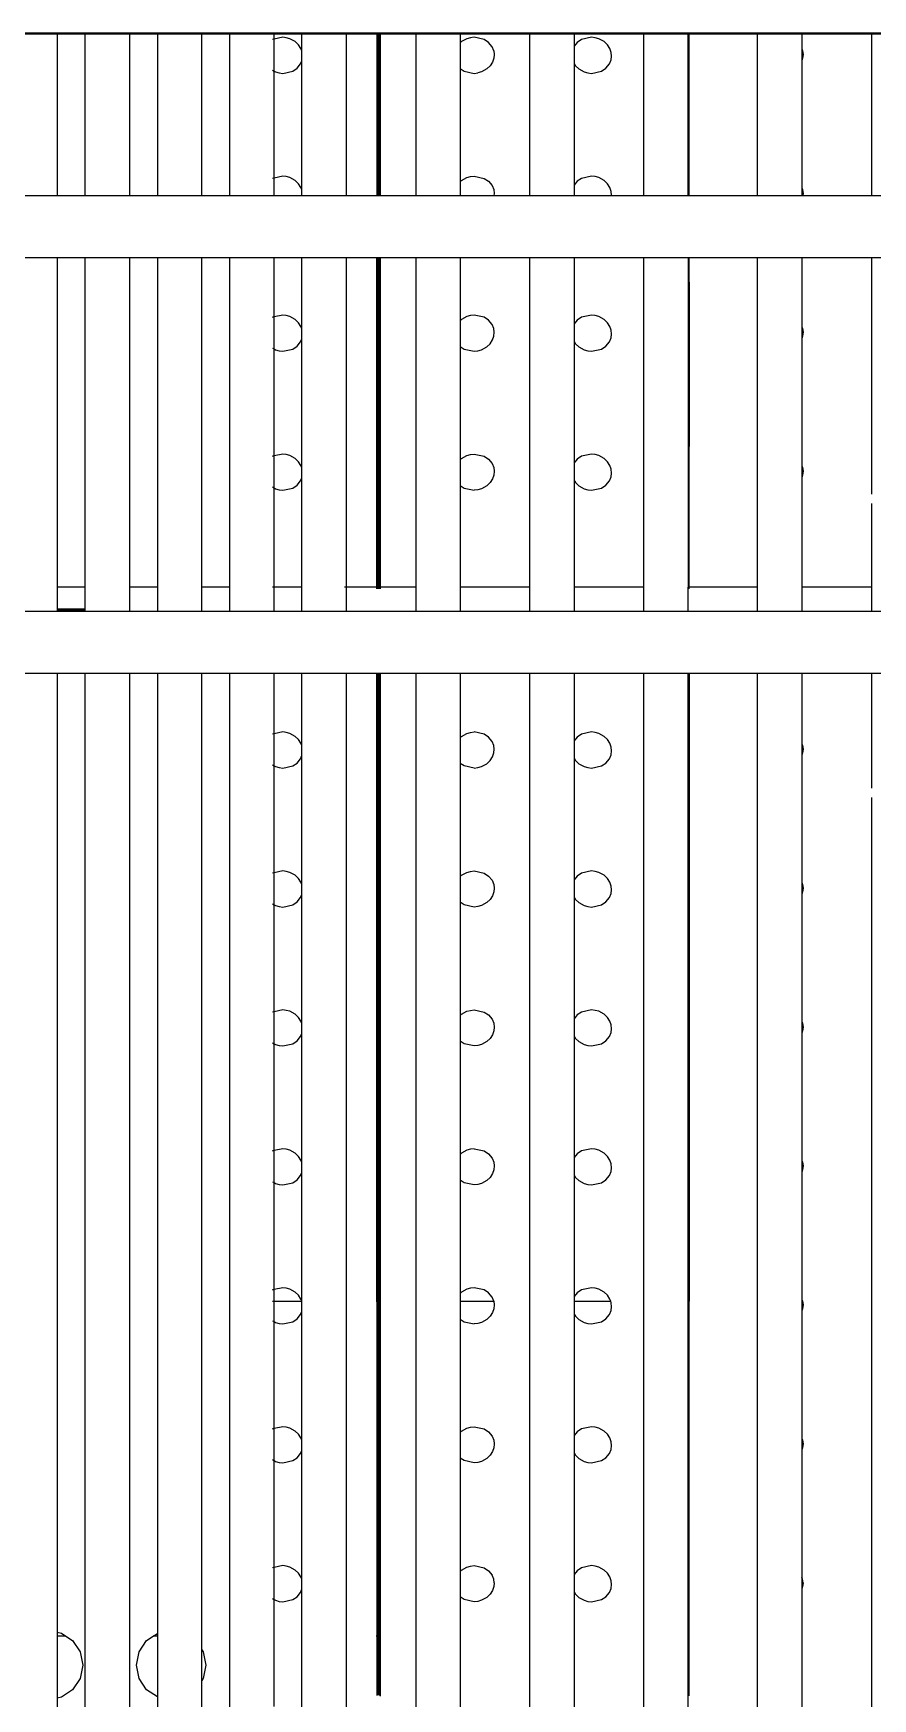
# Model space of a CAD drawing. Header units: millimetres. Extents: x 232 to 1180, y 355 to 899.
# Drawn here: x 814.1 to 923.4, y 478.6 to 695.2 of the extents above; entities that cross this region are included whole.
import ezdxf

# ---------------------------------------------------------------- set-up
doc = ezdxf.new("R2010")
doc.units = ezdxf.units.MM
doc.header["$MEASUREMENT"] = 0
doc.layers.add('Edges', color=7, linetype='Continuous')

# ---------------------------------------------------------------- blocks, each defined once
blk = doc.blocks.new('Ruby Burner grill pl')
at = {"layer": 'Edges'}
for p, q in [((1.305, 4.967), (0.99, 4.967)), ((1.305, 4.962), (0.99, 4.962)), ((1.305, 4.967), (1.305, 4.962)), ((1.502, 4.967), (1.305, 4.967)), ((1.305, 4.962), (1.305, 3.818)), ((1.502, 4.962), (1.305, 4.962)), ((1.502, 4.962), (1.502, 4.967)), ((1.817, 4.967), (1.502, 4.967)), ((1.502, 3.818), (1.502, 4.962)), ((1.817, 4.962), (1.502, 4.962)), ((1.817, 4.967), (1.817, 4.962)), ((2.014, 4.967), (1.817, 4.967)), ((1.817, 4.962), (1.817, 3.818)), ((2.014, 4.962), (1.817, 4.962)), ((2.014, 4.967), (2.014, 4.962)), ((2.329, 4.967), (2.014, 4.967)), ((2.014, 4.962), (2.014, 3.818)), ((2.329, 4.962), (2.014, 4.962)), ((2.329, 4.962), (2.329, 4.967)), ((2.526, 4.967), (2.329, 4.967)), ((2.329, 3.818), (2.329, 4.962)), ((2.526, 4.962), (2.329, 4.962)), ((2.526, 4.967), (2.526, 4.962)), ((2.841, 4.967), (2.526, 4.967)), ((2.526, 4.962), (2.526, 3.818)), ((2.841, 4.962), (2.526, 4.962)), ((2.841, 4.962), (2.841, 4.967)), ((3.038, 4.967), (2.841, 4.967)), ((2.841, 4.926), (2.841, 4.962)), ((3.038, 4.962), (2.841, 4.962)), ((3.038, 4.962), (3.038, 4.967)), ((3.353, 4.967), (3.038, 4.967)), ((3.038, 4.842), (3.038, 4.962)), ((3.353, 4.962), (3.038, 4.962)), ((3.353, 4.967), (3.353, 4.962)), ((3.568, 4.967), (3.353, 4.967)), ((3.353, 4.962), (3.353, 3.818)), ((3.568, 4.962), (3.353, 4.962)), ((3.568, 4.967), (3.568, 4.962)), ((3.571, 4.967), (3.568, 4.967)), ((3.568, 4.962), (3.568, 3.818)), ((3.571, 4.962), (3.568, 4.962)), ((3.572, 4.967), (3.571, 4.962)), ((3.571, 4.962), (3.571, 4.967)), ((3.572, 4.967), (3.571, 4.967)), ((3.571, 4.962), (3.572, 3.818)), ((3.571, 3.818), (3.571, 4.962)), ((3.577, 4.962), (3.571, 4.962)), ((3.577, 4.967), (3.572, 4.967)), ((3.577, 4.962), (3.577, 4.967)), ((3.581, 4.967), (3.577, 4.967)), ((3.577, 3.818), (3.577, 4.962)), ((3.582, 4.962), (3.577, 4.962)), ((3.582, 4.962), (3.581, 4.967)), ((3.582, 4.967), (3.581, 4.967)), ((3.581, 3.818), (3.582, 4.962)), ((3.582, 4.967), (3.582, 4.962)), ((3.586, 4.967), (3.582, 4.967)), ((3.582, 4.962), (3.583, 3.818)), ((3.587, 4.962), (3.582, 4.962)), ((3.587, 4.962), (3.586, 4.967)), ((3.587, 4.967), (3.586, 4.967)), ((3.586, 3.818), (3.587, 4.962)), ((3.587, 4.967), (3.587, 4.962)), ((3.592, 4.967), (3.587, 4.967)), ((3.587, 4.962), (3.587, 3.818)), ((3.592, 4.962), (3.587, 4.962)), ((3.592, 4.967), (3.592, 4.962)), ((3.596, 4.967), (3.592, 4.967)), ((3.592, 4.962), (3.592, 3.818)), ((3.596, 4.962), (3.592, 4.962)), ((3.595, 3.818), (3.596, 4.962)), ((3.596, 4.962), (3.596, 4.967)), ((3.845, 4.967), (3.596, 4.967)), ((3.596, 3.818), (3.596, 4.962)), ((3.845, 4.962), (3.596, 4.962)), ((3.845, 4.967), (3.845, 4.962)), ((4.16, 4.967), (3.845, 4.967)), ((3.845, 4.962), (3.845, 3.818)), ((4.16, 4.962), (3.845, 4.962)), ((4.16, 4.967), (4.16, 4.962)), ((4.652, 4.967), (4.16, 4.967)), ((4.16, 4.962), (4.16, 4.899)), ((4.652, 4.962), (4.16, 4.962)), ((4.652, 4.962), (4.652, 4.967)), ((4.967, 4.967), (4.652, 4.967)), ((4.652, 3.818), (4.652, 4.962)), ((4.967, 4.962), (4.652, 4.962)), ((4.967, 4.967), (4.967, 4.962)), ((5.459, 4.967), (4.967, 4.967)), ((4.967, 4.962), (4.967, 4.877)), ((5.459, 4.962), (4.967, 4.962)), ((5.459, 4.967), (5.459, 4.962)), ((5.774, 4.967), (5.459, 4.967)), ((5.459, 4.962), (5.459, 3.818)), ((5.774, 4.962), (5.459, 4.962)), ((5.774, 4.962), (5.774, 4.967)), ((5.779, 4.967), (5.774, 4.967)), ((5.774, 3.818), (5.774, 4.962)), ((5.779, 4.962), (5.774, 4.962)), ((5.779, 4.962), (5.779, 4.967)), ((5.783, 4.967), (5.779, 4.967)), ((5.779, 3.818), (5.779, 4.962)), ((5.779, 4.962), (5.78, 3.818)), ((5.783, 4.962), (5.779, 4.962)), ((5.783, 4.962), (5.783, 4.967)), ((6.266, 4.967), (5.783, 4.967)), ((5.783, 3.818), (5.783, 4.962)), ((6.266, 4.962), (5.783, 4.962)), ((6.266, 4.962), (6.266, 4.967)), ((6.581, 4.967), (6.266, 4.967)), ((6.266, 3.818), (6.266, 4.962)), ((6.581, 4.962), (6.266, 4.962)), ((6.581, 4.967), (6.581, 4.962)), ((7.073, 4.967), (6.581, 4.967)), ((6.581, 4.962), (6.581, 4.856)), ((7.073, 4.962), (6.581, 4.962)), ((7.073, 4.967), (7.073, 4.962)), ((7.388, 4.967), (7.073, 4.967)), ((7.073, 4.962), (7.073, 3.818)), ((7.388, 4.962), (7.073, 4.962)), ((2.831, 4.924), (2.829, 4.922)), ((2.841, 4.926), (2.831, 4.924)), ((2.902, 4.939), (2.841, 4.926)), ((2.841, 4.699), (2.841, 4.926)), ((2.927, 4.936), (2.902, 4.939)), ((2.953, 4.928), (2.927, 4.936)), ((2.991, 4.908), (2.953, 4.928)), ((3.014, 4.885), (2.991, 4.908)), ((3.031, 4.859), (3.014, 4.885)), ((3.038, 4.842), (3.031, 4.859)), ((3.038, 4.771), (3.038, 4.842)), ((4.169, 4.908), (4.16, 4.899)), ((4.16, 4.899), (4.16, 4.717)), ((4.207, 4.928), (4.169, 4.908)), ((4.233, 4.936), (4.207, 4.928)), ((4.259, 4.939), (4.233, 4.936)), ((4.329, 4.924), (4.259, 4.939)), ((4.361, 4.903), (4.329, 4.924)), ((4.386, 4.872), (4.361, 4.903)), ((4.397, 4.844), (4.386, 4.872)), ((4.397, 4.844), (4.401, 4.817)), ((4.988, 4.903), (4.967, 4.877)), ((4.967, 4.877), (4.967, 4.753)), ((5.019, 4.924), (4.988, 4.903)), ((5.09, 4.939), (5.019, 4.924)), ((5.116, 4.936), (5.09, 4.939)), ((5.142, 4.928), (5.116, 4.936)), ((5.18, 4.908), (5.142, 4.928)), ((5.203, 4.885), (5.18, 4.908)), ((5.22, 4.859), (5.203, 4.885)), ((5.23, 4.832), (5.22, 4.859)), ((6.581, 4.856), (6.586, 4.844)), ((6.581, 4.856), (6.581, 4.774)), ((6.586, 4.844), (6.589, 4.817)), ((2.973, 4.698), (3.004, 4.719)), ((3.004, 4.719), (3.029, 4.75)), ((3.029, 4.75), (3.038, 4.771)), ((3.038, 3.859), (3.038, 4.771)), ((4.16, 4.717), (4.188, 4.698)), ((4.16, 4.717), (4.16, 3.915)), ((4.371, 4.737), (4.348, 4.715)), ((4.388, 4.763), (4.371, 4.737)), ((4.398, 4.79), (4.388, 4.763)), ((4.401, 4.817), (4.398, 4.79)), ((4.967, 4.753), (4.977, 4.737)), ((4.967, 4.753), (4.967, 3.893)), ((4.977, 4.737), (5.001, 4.715)), ((5.161, 4.698), (5.192, 4.719)), ((5.192, 4.719), (5.217, 4.75)), ((5.217, 4.75), (5.229, 4.778)), ((5.229, 4.778), (5.232, 4.805)), ((5.232, 4.805), (5.23, 4.832)), ((6.586, 4.79), (6.581, 4.774)), ((6.581, 4.774), (6.581, 3.872)), ((6.589, 4.817), (6.586, 4.79)), ((2.829, 4.706), (2.841, 4.699)), ((2.841, 4.699), (2.85, 4.694)), ((2.841, 3.942), (2.841, 4.699)), ((2.85, 4.694), (2.876, 4.686)), ((2.876, 4.686), (2.902, 4.683)), ((2.902, 4.683), (2.973, 4.698)), ((4.188, 4.698), (4.259, 4.683)), ((4.259, 4.683), (4.284, 4.686)), ((4.31, 4.694), (4.284, 4.686)), ((4.348, 4.715), (4.31, 4.694)), ((5.001, 4.715), (5.039, 4.694)), ((5.039, 4.694), (5.065, 4.686)), ((5.065, 4.686), (5.09, 4.683)), ((5.09, 4.683), (5.161, 4.698)), ((2.831, 3.94), (2.829, 3.939)), ((2.841, 3.942), (2.831, 3.94)), ((2.902, 3.955), (2.841, 3.942)), ((2.841, 3.818), (2.841, 3.942)), ((2.927, 3.952), (2.902, 3.955)), ((2.953, 3.945), (2.927, 3.952)), ((2.991, 3.924), (2.953, 3.945)), ((3.014, 3.902), (2.991, 3.924)), ((3.031, 3.876), (3.014, 3.902)), ((4.16, 3.915), (4.169, 3.924)), ((4.16, 3.915), (4.16, 3.818)), ((4.169, 3.924), (4.207, 3.945)), ((4.207, 3.945), (4.233, 3.952)), ((4.233, 3.952), (4.259, 3.955)), ((4.259, 3.955), (4.329, 3.94)), ((4.329, 3.94), (4.361, 3.92)), ((4.361, 3.92), (4.386, 3.889)), ((4.988, 3.92), (4.967, 3.893)), ((4.967, 3.893), (4.967, 3.818)), ((5.019, 3.94), (4.988, 3.92)), ((5.09, 3.955), (5.019, 3.94)), ((5.116, 3.952), (5.09, 3.955)), ((5.142, 3.945), (5.116, 3.952)), ((5.18, 3.924), (5.142, 3.945)), ((5.203, 3.902), (5.18, 3.924)), ((5.22, 3.876), (5.203, 3.902)), ((-24.577, 3.818), (15.078, 3.818)), ((3.038, 3.859), (3.031, 3.876)), ((3.038, 3.818), (3.038, 3.859)), ((4.386, 3.889), (4.397, 3.86)), ((4.397, 3.86), (4.401, 3.833)), ((4.401, 3.833), (4.399, 3.818)), ((5.23, 3.848), (5.22, 3.876)), ((5.232, 3.821), (5.23, 3.848)), ((5.232, 3.818), (5.232, 3.821)), ((6.581, 3.872), (6.586, 3.86)), ((6.581, 3.872), (6.581, 3.818)), ((6.586, 3.86), (6.589, 3.833)), ((6.589, 3.833), (6.588, 3.818)), ((-24.577, 3.38), (15.078, 3.38)), ((1.305, 3.38), (1.305, 1.046)), ((1.502, 1.046), (1.502, 3.38)), ((1.817, 3.38), (1.817, 1.046)), ((2.014, 3.38), (2.014, 1.046)), ((2.329, 1.046), (2.329, 3.38)), ((2.526, 3.38), (2.526, 1.046)), ((2.841, 2.959), (2.841, 3.38)), ((3.038, 2.875), (3.038, 3.38)), ((3.353, 3.38), (3.353, 1.046)), ((3.568, 3.38), (3.568, 3.033)), ((3.57, 3.033), (3.57, 3.38)), ((3.572, 3.38), (3.572, 3.033)), ((3.577, 3.033), (3.577, 3.38)), ((3.581, 3.033), (3.581, 3.38)), ((3.583, 3.38), (3.583, 3.033)), ((3.587, 3.033), (3.586, 3.38)), ((3.587, 3.38), (3.587, 3.033)), ((3.592, 3.38), (3.592, 3.033)), ((3.596, 3.033), (3.595, 3.38)), ((3.596, 3.033), (3.596, 3.38)), ((3.845, 3.38), (3.845, 1.046)), ((4.16, 3.38), (4.16, 2.931)), ((4.652, 1.046), (4.652, 3.38)), ((4.967, 3.38), (4.967, 2.91)), ((5.459, 3.38), (5.459, 1.046)), ((5.774, 3.38), (5.774, 1.046)), ((5.779, 1.046), (5.779, 3.38)), ((5.78, 3.38), (5.78, 1.046)), ((5.784, 3.033), (5.783, 3.38)), ((6.266, 1.046), (6.266, 3.38)), ((6.581, 3.38), (6.581, 2.888)), ((7.073, 3.38), (7.073, 1.704)), ((2.831, 2.957), (2.829, 2.955)), ((2.841, 2.959), (2.831, 2.957)), ((2.902, 2.972), (2.841, 2.959)), ((2.841, 2.732), (2.841, 2.959)), ((2.927, 2.969), (2.902, 2.972)), ((2.953, 2.961), (2.927, 2.969)), ((2.991, 2.94), (2.953, 2.961)), ((3.568, 3.033), (3.564, 3.033)), ((3.57, 3.033), (3.568, 3.033)), ((3.568, 3.033), (3.568, 1.046)), ((3.57, 1.046), (3.57, 3.033)), ((3.577, 3.033), (3.572, 3.033)), ((3.572, 3.033), (3.573, 1.046)), ((3.576, 1.046), (3.577, 3.033)), ((3.581, 3.033), (3.577, 3.033)), ((3.583, 3.033), (3.581, 3.033)), ((3.581, 1.046), (3.581, 3.033)), ((3.583, 3.033), (3.583, 1.046)), ((3.585, 1.046), (3.587, 3.033)), ((3.592, 3.033), (3.587, 3.033)), ((3.587, 3.033), (3.587, 1.046)), ((3.592, 3.033), (3.592, 1.046)), ((3.596, 3.033), (3.592, 3.033)), ((3.596, 1.046), (3.596, 3.033)), ((4.207, 2.961), (4.169, 2.94)), ((4.233, 2.969), (4.207, 2.961)), ((4.259, 2.972), (4.233, 2.969)), ((4.329, 2.957), (4.259, 2.972)), ((4.361, 2.936), (4.329, 2.957)), ((5.019, 2.957), (4.988, 2.936)), ((5.09, 2.972), (5.019, 2.957)), ((5.116, 2.969), (5.09, 2.972)), ((5.142, 2.961), (5.116, 2.969)), ((5.18, 2.94), (5.142, 2.961)), ((5.784, 3.033), (5.783, 3.033)), ((5.783, 1.046), (5.784, 3.033)), ((3.014, 2.918), (2.991, 2.94)), ((3.031, 2.892), (3.014, 2.918)), ((3.038, 2.875), (3.031, 2.892)), ((3.038, 2.804), (3.038, 2.875)), ((4.169, 2.94), (4.16, 2.931)), ((4.16, 2.931), (4.16, 2.749)), ((4.386, 2.905), (4.361, 2.936)), ((4.397, 2.877), (4.386, 2.905)), ((4.401, 2.85), (4.397, 2.877)), ((4.398, 2.823), (4.401, 2.85)), ((4.988, 2.936), (4.967, 2.91)), ((4.967, 2.91), (4.967, 2.786)), ((5.203, 2.918), (5.18, 2.94)), ((5.22, 2.892), (5.203, 2.918)), ((5.23, 2.865), (5.22, 2.892)), ((5.229, 2.811), (5.232, 2.838)), ((5.232, 2.838), (5.23, 2.865)), ((6.581, 2.888), (6.586, 2.877)), ((6.581, 2.888), (6.581, 2.807)), ((6.586, 2.877), (6.589, 2.85)), ((6.589, 2.85), (6.586, 2.823)), ((2.829, 2.738), (2.841, 2.732)), ((2.841, 2.732), (2.85, 2.727)), ((2.841, 1.975), (2.841, 2.732)), ((2.85, 2.727), (2.876, 2.719)), ((2.876, 2.719), (2.902, 2.716)), ((2.902, 2.716), (2.973, 2.731)), ((2.973, 2.731), (3.004, 2.751)), ((3.004, 2.751), (3.029, 2.782)), ((3.029, 2.782), (3.038, 2.804)), ((3.038, 1.891), (3.038, 2.804)), ((4.16, 2.749), (4.188, 2.731)), ((4.16, 2.749), (4.16, 1.948)), ((4.188, 2.731), (4.259, 2.716)), ((4.259, 2.716), (4.284, 2.719)), ((4.284, 2.719), (4.31, 2.727)), ((4.31, 2.727), (4.348, 2.747)), ((4.348, 2.747), (4.371, 2.769)), ((4.371, 2.769), (4.388, 2.796)), ((4.388, 2.796), (4.398, 2.823)), ((4.967, 2.786), (4.977, 2.769)), ((4.967, 2.786), (4.967, 1.926)), ((4.977, 2.769), (5.001, 2.747)), ((5.001, 2.747), (5.039, 2.727)), ((5.039, 2.727), (5.065, 2.719)), ((5.065, 2.719), (5.09, 2.716)), ((5.09, 2.716), (5.161, 2.731)), ((5.161, 2.731), (5.192, 2.751)), ((5.192, 2.751), (5.217, 2.782)), ((5.217, 2.782), (5.229, 2.811)), ((6.586, 2.823), (6.581, 2.807)), ((6.581, 2.807), (6.581, 1.905)), ((2.831, 1.973), (2.829, 1.971)), ((2.841, 1.975), (2.831, 1.973)), ((2.902, 1.988), (2.841, 1.975)), ((2.841, 1.748), (2.841, 1.975)), ((2.927, 1.985), (2.902, 1.988)), ((2.953, 1.977), (2.927, 1.985)), ((2.991, 1.957), (2.953, 1.977)), ((3.014, 1.934), (2.991, 1.957)), ((3.031, 1.908), (3.014, 1.934)), ((3.038, 1.891), (3.031, 1.908)), ((3.038, 1.82), (3.038, 1.891)), ((4.16, 1.948), (4.169, 1.957)), ((4.16, 1.948), (4.16, 1.766)), ((4.169, 1.957), (4.207, 1.977)), ((4.207, 1.977), (4.233, 1.985)), ((4.233, 1.985), (4.259, 1.988)), ((4.259, 1.988), (4.329, 1.973)), ((4.329, 1.973), (4.361, 1.952)), ((4.361, 1.952), (4.386, 1.922)), ((4.386, 1.922), (4.397, 1.893)), ((4.397, 1.893), (4.401, 1.866)), ((4.988, 1.952), (4.967, 1.926)), ((4.967, 1.926), (4.967, 1.802)), ((5.019, 1.973), (4.988, 1.952)), ((5.09, 1.988), (5.019, 1.973)), ((5.116, 1.985), (5.09, 1.988)), ((5.142, 1.977), (5.116, 1.985)), ((5.18, 1.957), (5.142, 1.977)), ((5.203, 1.934), (5.18, 1.957)), ((5.22, 1.908), (5.203, 1.934)), ((5.23, 1.881), (5.22, 1.908)), ((6.581, 1.905), (6.586, 1.893)), ((6.581, 1.905), (6.581, 1.823)), ((6.586, 1.893), (6.589, 1.866)), ((3.004, 1.768), (3.029, 1.799)), ((3.029, 1.799), (3.038, 1.82)), ((3.038, 1.046), (3.038, 1.82)), ((4.371, 1.786), (4.348, 1.764)), ((4.388, 1.812), (4.371, 1.786)), ((4.398, 1.839), (4.388, 1.812)), ((4.401, 1.866), (4.398, 1.839)), ((4.967, 1.802), (4.977, 1.786)), ((4.967, 1.802), (4.967, 1.046)), ((4.977, 1.786), (5.001, 1.764)), ((5.192, 1.768), (5.217, 1.799)), ((5.217, 1.799), (5.229, 1.827)), ((5.229, 1.827), (5.232, 1.854)), ((5.232, 1.854), (5.23, 1.881)), ((6.586, 1.839), (6.581, 1.823)), ((6.581, 1.823), (6.581, 1.046)), ((6.589, 1.866), (6.586, 1.839)), ((2.829, 1.755), (2.841, 1.748)), ((2.841, 1.748), (2.85, 1.743)), ((2.841, 1.046), (2.841, 1.748)), ((2.85, 1.743), (2.876, 1.735)), ((2.876, 1.735), (2.902, 1.732)), ((2.902, 1.732), (2.973, 1.747)), ((2.973, 1.747), (3.004, 1.768)), ((4.16, 1.766), (4.188, 1.747)), ((4.16, 1.766), (4.16, 1.046)), ((4.188, 1.747), (4.259, 1.732)), ((4.284, 1.735), (4.259, 1.732)), ((4.31, 1.743), (4.284, 1.735)), ((4.348, 1.764), (4.31, 1.743)), ((5.001, 1.764), (5.039, 1.743)), ((5.039, 1.743), (5.065, 1.735)), ((5.065, 1.735), (5.09, 1.732)), ((5.09, 1.732), (5.161, 1.747)), ((5.161, 1.747), (5.192, 1.768)), ((7.073, 1.637), (7.073, 1.046)), ((1.502, 1.046), (1.305, 1.046)), ((1.305, 1.046), (1.305, 0.893)), ((1.502, 0.893), (1.502, 1.046)), ((2.014, 1.046), (1.817, 1.046)), ((1.817, 1.046), (1.817, 0.875)), ((2.014, 1.046), (2.014, 0.875)), ((2.526, 1.046), (2.329, 1.046)), ((2.329, 0.875), (2.329, 1.046)), ((2.526, 1.046), (2.526, 0.875)), ((2.841, 1.046), (2.829, 1.046)), ((2.841, 0.875), (2.841, 1.046)), ((3.038, 1.046), (2.841, 1.046)), ((3.038, 0.875), (3.038, 1.046)), ((3.353, 1.046), (3.341, 1.046)), ((3.353, 1.046), (3.353, 0.875)), ((3.568, 1.046), (3.353, 1.046)), ((3.568, 1.046), (3.568, 1.034)), ((3.57, 1.046), (3.568, 1.046)), ((3.57, 1.034), (3.57, 1.046)), ((3.573, 1.046), (3.57, 1.046)), ((3.573, 1.046), (3.573, 1.034)), ((3.576, 1.046), (3.573, 1.046)), ((3.576, 1.034), (3.576, 1.046)), ((3.581, 1.046), (3.576, 1.046)), ((3.581, 1.034), (3.581, 1.046)), ((3.583, 1.046), (3.581, 1.046)), ((3.583, 1.046), (3.583, 1.034)), ((3.585, 1.046), (3.583, 1.046)), ((3.585, 1.034), (3.585, 1.046)), ((3.587, 1.046), (3.585, 1.046)), ((3.587, 1.046), (3.587, 1.034)), ((3.592, 1.046), (3.587, 1.046)), ((3.592, 1.046), (3.592, 1.034)), ((3.596, 1.046), (3.592, 1.046)), ((3.594, 1.034), (3.596, 1.046)), ((3.596, 1.034), (3.596, 1.046)), ((3.845, 1.046), (3.596, 1.046)), ((3.845, 1.046), (3.845, 0.875)), ((4.652, 1.046), (4.16, 1.046)), ((4.16, 1.046), (4.16, 0.875)), ((4.652, 0.875), (4.652, 1.046)), ((5.459, 1.046), (4.967, 1.046)), ((4.967, 1.046), (4.967, 0.875)), ((5.459, 1.046), (5.459, 0.875)), ((5.774, 0.875), (5.774, 1.046)), ((5.779, 1.046), (5.774, 1.046)), ((5.779, 1.034), (5.779, 1.046)), ((5.78, 1.046), (5.779, 1.046)), ((5.78, 1.046), (5.78, 1.034)), ((5.783, 1.046), (5.78, 1.046)), ((5.783, 1.034), (5.783, 1.046)), ((6.266, 1.046), (5.783, 1.046)), ((6.266, 0.875), (6.266, 1.046)), ((7.073, 1.046), (6.581, 1.046)), ((6.581, 1.046), (6.581, 0.875)), ((7.073, 1.046), (7.073, 0.875)), ((-24.577, 0.875), (15.078, 0.875)), ((1.305, 0.893), (1.502, 0.893)), ((1.305, 0.893), (1.305, 0.885)), ((1.305, 0.885), (1.502, 0.884)), ((1.305, 0.885), (1.305, 0.875)), ((1.502, 0.884), (1.502, 0.893)), ((1.502, 0.875), (1.502, 0.884)), ((-24.577, 0.437), (15.078, 0.437)), ((1.305, 0.437), (1.305, -6.353)), ((1.502, -8.138), (1.502, 0.437)), ((1.817, 0.437), (1.817, -8.138)), ((2.014, 0.437), (2.014, -6.362)), ((2.329, -6.477), (2.329, 0.437)), ((2.526, 0.437), (2.526, -7.814)), ((2.841, 0.008), (2.841, 0.437)), ((3.038, -0.076), (3.038, 0.437)), ((3.353, 0.437), (3.352, -7.011)), ((3.568, 0.437), (3.569, -4.01)), ((3.569, -4.01), (3.57, 0.437)), ((3.573, 0.437), (3.574, -4.01)), ((3.574, -4.01), (3.576, 0.437)), ((3.58, -4.01), (3.581, 0.437)), ((3.583, 0.437), (3.584, -4.01)), ((3.584, -4.01), (3.585, 0.437)), ((3.588, 0.437), (3.588, -4.01)), ((3.592, 0.437), (3.592, -4.01)), ((3.592, -4.01), (3.594, 0.437)), ((3.596, -4.01), (3.596, 0.437)), ((3.845, 0.437), (3.845, -7.046)), ((4.16, 0.437), (4.16, -0.02)), ((4.652, -7.824), (4.652, 0.437)), ((4.967, 0.437), (4.967, -0.041)), ((5.459, 0.437), (5.459, -7.09)), ((5.774, -6.799), (5.774, 0.437)), ((5.777, -6.8), (5.778, 0.437)), ((5.781, 0.437), (5.782, -4.01)), ((5.782, -4.01), (5.783, 0.437)), ((6.266, -7.272), (6.266, 0.437)), ((6.581, 0.437), (6.581, -0.063)), ((7.073, 0.437), (7.073, -0.376)), ((2.831, 0.006), (2.829, 0.004)), ((2.841, 0.008), (2.831, 0.006)), ((2.902, 0.021), (2.841, 0.008)), ((2.841, -0.219), (2.841, 0.008)), ((2.927, 0.018), (2.902, 0.021)), ((2.953, 0.01), (2.927, 0.018)), ((2.991, -0.011), (2.953, 0.01)), ((4.169, -0.011), (4.207, 0.01)), ((4.207, 0.01), (4.233, 0.018)), ((4.233, 0.018), (4.259, 0.021)), ((4.329, 0.006), (4.259, 0.021)), ((4.361, -0.015), (4.329, 0.006)), ((5.019, 0.006), (4.988, -0.015)), ((5.09, 0.021), (5.019, 0.006)), ((5.116, 0.018), (5.09, 0.021)), ((5.142, 0.01), (5.116, 0.018)), ((5.18, -0.011), (5.142, 0.01)), ((3.014, -0.033), (2.991, -0.011)), ((3.031, -0.059), (3.014, -0.033)), ((3.038, -0.076), (3.031, -0.059)), ((3.038, -0.147), (3.038, -0.076)), ((4.16, -0.02), (4.169, -0.011)), ((4.16, -0.02), (4.16, -0.202)), ((4.386, -0.046), (4.361, -0.015)), ((4.397, -0.074), (4.386, -0.046)), ((4.401, -0.101), (4.397, -0.074)), ((4.398, -0.128), (4.401, -0.101)), ((4.988, -0.015), (4.967, -0.041)), ((4.967, -0.041), (4.967, -0.165)), ((5.203, -0.033), (5.18, -0.011)), ((5.22, -0.059), (5.203, -0.033)), ((5.23, -0.086), (5.22, -0.059)), ((5.229, -0.14), (5.232, -0.113)), ((5.232, -0.113), (5.23, -0.086)), ((6.581, -0.063), (6.586, -0.074)), ((6.581, -0.063), (6.581, -0.144)), ((6.586, -0.074), (6.589, -0.101)), ((6.589, -0.101), (6.586, -0.128)), ((2.829, -0.213), (2.841, -0.219)), ((2.841, -0.219), (2.85, -0.224)), ((2.841, -0.976), (2.841, -0.219)), ((2.85, -0.224), (2.876, -0.232)), ((2.876, -0.232), (2.902, -0.235)), ((2.902, -0.235), (2.973, -0.22)), ((2.973, -0.22), (3.004, -0.2)), ((3.004, -0.2), (3.029, -0.169)), ((3.029, -0.169), (3.038, -0.147)), ((3.038, -1.06), (3.038, -0.147)), ((4.188, -0.22), (4.16, -0.202)), ((4.16, -0.202), (4.16, -1.003)), ((4.259, -0.235), (4.188, -0.22)), ((4.259, -0.235), (4.284, -0.232)), ((4.284, -0.232), (4.31, -0.224)), ((4.31, -0.224), (4.348, -0.204)), ((4.348, -0.204), (4.371, -0.182)), ((4.371, -0.182), (4.388, -0.155)), ((4.388, -0.155), (4.398, -0.128)), ((4.967, -0.165), (4.977, -0.182)), ((4.967, -0.165), (4.967, -1.025)), ((4.977, -0.182), (5.001, -0.204)), ((5.001, -0.204), (5.039, -0.224)), ((5.039, -0.224), (5.065, -0.232)), ((5.065, -0.232), (5.09, -0.235)), ((5.09, -0.235), (5.161, -0.22)), ((5.161, -0.22), (5.192, -0.2)), ((5.192, -0.2), (5.217, -0.169)), ((5.217, -0.169), (5.229, -0.14)), ((6.586, -0.128), (6.581, -0.144)), ((6.581, -0.144), (6.581, -1.046)), ((7.073, -0.443), (7.073, -7.648)), ((2.831, -0.978), (2.829, -0.979)), ((2.841, -0.976), (2.831, -0.978)), ((2.902, -0.963), (2.841, -0.976)), ((2.841, -1.203), (2.841, -0.976)), ((2.927, -0.966), (2.902, -0.963)), ((2.953, -0.974), (2.927, -0.966)), ((2.991, -0.994), (2.953, -0.974)), ((3.014, -1.017), (2.991, -0.994)), ((3.031, -1.043), (3.014, -1.017)), ((3.038, -1.06), (3.031, -1.043)), ((3.038, -1.131), (3.038, -1.06)), ((4.16, -1.003), (4.169, -0.994)), ((4.16, -1.003), (4.16, -1.185)), ((4.169, -0.994), (4.207, -0.974)), ((4.207, -0.974), (4.233, -0.966)), ((4.233, -0.966), (4.259, -0.963)), ((4.259, -0.963), (4.329, -0.978)), ((4.329, -0.978), (4.361, -0.999)), ((4.361, -0.999), (4.386, -1.029)), ((4.386, -1.029), (4.397, -1.058)), ((4.397, -1.058), (4.401, -1.085)), ((4.988, -0.999), (4.967, -1.025)), ((4.967, -1.025), (4.967, -1.149)), ((5.019, -0.978), (4.988, -0.999)), ((5.09, -0.963), (5.019, -0.978)), ((5.116, -0.966), (5.09, -0.963)), ((5.142, -0.974), (5.116, -0.966)), ((5.18, -0.994), (5.142, -0.974)), ((5.203, -1.017), (5.18, -0.994)), ((5.22, -1.043), (5.203, -1.017)), ((5.23, -1.07), (5.22, -1.043)), ((6.581, -1.046), (6.586, -1.058)), ((6.581, -1.046), (6.581, -1.127)), ((6.586, -1.058), (6.589, -1.085)), ((3.004, -1.183), (3.029, -1.152)), ((3.029, -1.152), (3.038, -1.131)), ((3.038, -2.043), (3.038, -1.131)), ((4.371, -1.165), (4.348, -1.187)), ((4.388, -1.139), (4.371, -1.165)), ((4.398, -1.112), (4.388, -1.139)), ((4.401, -1.085), (4.398, -1.112)), ((4.967, -1.149), (4.977, -1.165)), ((4.967, -1.149), (4.967, -2.009)), ((4.977, -1.165), (5.001, -1.187)), ((5.192, -1.183), (5.217, -1.152)), ((5.217, -1.152), (5.229, -1.124)), ((5.229, -1.124), (5.232, -1.097)), ((5.232, -1.097), (5.23, -1.07)), ((6.586, -1.112), (6.581, -1.127)), ((6.581, -1.127), (6.581, -2.03)), ((6.589, -1.085), (6.586, -1.112)), ((2.829, -1.196), (2.841, -1.203)), ((2.841, -1.203), (2.85, -1.208)), ((2.841, -1.96), (2.841, -1.203)), ((2.85, -1.208), (2.876, -1.216)), ((2.876, -1.216), (2.902, -1.219)), ((2.902, -1.219), (2.973, -1.204)), ((2.973, -1.204), (3.004, -1.183)), ((4.188, -1.204), (4.16, -1.185)), ((4.16, -1.185), (4.16, -1.987)), ((4.259, -1.219), (4.188, -1.204)), ((4.284, -1.216), (4.259, -1.219)), ((4.31, -1.208), (4.284, -1.216)), ((4.348, -1.187), (4.31, -1.208)), ((5.001, -1.187), (5.039, -1.208)), ((5.039, -1.208), (5.065, -1.216)), ((5.065, -1.216), (5.09, -1.219)), ((5.09, -1.219), (5.161, -1.204)), ((5.161, -1.204), (5.192, -1.183)), ((2.831, -1.962), (2.829, -1.963)), ((2.841, -1.96), (2.831, -1.962)), ((2.902, -1.947), (2.841, -1.96)), ((2.841, -2.187), (2.841, -1.96)), ((2.927, -1.95), (2.902, -1.947)), ((2.953, -1.957), (2.927, -1.95)), ((2.991, -1.978), (2.953, -1.957)), ((3.014, -2), (2.991, -1.978)), ((3.031, -2.026), (3.014, -2)), ((4.16, -1.987), (4.169, -1.978)), ((4.16, -1.987), (4.16, -2.169)), ((4.169, -1.978), (4.207, -1.957)), ((4.207, -1.957), (4.233, -1.95)), ((4.233, -1.95), (4.259, -1.947)), ((4.259, -1.947), (4.329, -1.962)), ((4.329, -1.962), (4.361, -1.982)), ((4.361, -1.982), (4.386, -2.013)), ((4.988, -1.982), (4.967, -2.009)), ((5.019, -1.962), (4.988, -1.982)), ((5.09, -1.947), (5.019, -1.962)), ((5.116, -1.95), (5.09, -1.947)), ((5.142, -1.957), (5.116, -1.95)), ((5.18, -1.978), (5.142, -1.957)), ((5.203, -2), (5.18, -1.978)), ((5.22, -2.026), (5.203, -2)), ((3.029, -2.136), (3.038, -2.114)), ((3.038, -2.043), (3.031, -2.026)), ((3.038, -2.114), (3.038, -2.043)), ((3.038, -3.027), (3.038, -2.114)), ((4.386, -2.013), (4.397, -2.042)), ((4.398, -2.096), (4.388, -2.123)), ((4.397, -2.042), (4.401, -2.068)), ((4.401, -2.068), (4.398, -2.096)), ((4.967, -2.009), (4.967, -2.132)), ((5.217, -2.136), (5.229, -2.107)), ((5.23, -2.053), (5.22, -2.026)), ((5.229, -2.107), (5.232, -2.081)), ((5.232, -2.081), (5.23, -2.053)), ((6.581, -2.03), (6.586, -2.042)), ((6.581, -2.03), (6.581, -2.111)), ((6.586, -2.096), (6.581, -2.111)), ((6.581, -2.111), (6.581, -3.014)), ((6.586, -2.042), (6.589, -2.068)), ((6.589, -2.068), (6.586, -2.096)), ((2.829, -2.18), (2.841, -2.187)), ((2.841, -2.187), (2.85, -2.192)), ((2.841, -2.943), (2.841, -2.187)), ((2.85, -2.192), (2.876, -2.199)), ((2.876, -2.199), (2.902, -2.202)), ((2.902, -2.202), (2.973, -2.187)), ((2.973, -2.187), (3.004, -2.167)), ((3.004, -2.167), (3.029, -2.136)), ((4.188, -2.187), (4.16, -2.169)), ((4.16, -2.169), (4.16, -2.971)), ((4.259, -2.202), (4.188, -2.187)), ((4.284, -2.199), (4.259, -2.202)), ((4.31, -2.192), (4.284, -2.199)), ((4.348, -2.171), (4.31, -2.192)), ((4.371, -2.149), (4.348, -2.171)), ((4.388, -2.123), (4.371, -2.149)), ((4.967, -2.132), (4.977, -2.149)), ((4.967, -2.132), (4.967, -2.992)), ((4.977, -2.149), (5.001, -2.171)), ((5.001, -2.171), (5.039, -2.192)), ((5.039, -2.192), (5.065, -2.199)), ((5.065, -2.199), (5.09, -2.202)), ((5.09, -2.202), (5.161, -2.187)), ((5.161, -2.187), (5.192, -2.167)), ((5.192, -2.167), (5.217, -2.136)), ((2.831, -2.945), (2.829, -2.947)), ((2.841, -2.943), (2.831, -2.945)), ((2.902, -2.93), (2.841, -2.943)), ((2.841, -3.17), (2.841, -2.943)), ((2.927, -2.933), (2.902, -2.93)), ((2.953, -2.941), (2.927, -2.933)), ((2.991, -2.962), (2.953, -2.941)), ((4.207, -2.941), (4.169, -2.962)), ((4.233, -2.933), (4.207, -2.941)), ((4.259, -2.93), (4.233, -2.933)), ((4.259, -2.93), (4.329, -2.945)), ((4.329, -2.945), (4.361, -2.966)), ((5.019, -2.945), (4.988, -2.966)), ((5.09, -2.93), (5.019, -2.945)), ((5.116, -2.933), (5.09, -2.93)), ((5.142, -2.941), (5.116, -2.933)), ((5.18, -2.962), (5.142, -2.941)), ((3.014, -2.984), (2.991, -2.962)), ((3.031, -3.01), (3.014, -2.984)), ((3.038, -3.027), (3.031, -3.01)), ((3.038, -3.098), (3.038, -3.027)), ((4.169, -2.962), (4.16, -2.971)), ((4.16, -2.971), (4.16, -3.153)), ((4.361, -2.966), (4.386, -2.997)), ((4.386, -2.997), (4.397, -3.025)), ((4.397, -3.025), (4.401, -3.052)), ((4.401, -3.052), (4.398, -3.079)), ((4.988, -2.966), (4.967, -2.992)), ((4.967, -2.992), (4.967, -3.116)), ((5.203, -2.984), (5.18, -2.962)), ((5.22, -3.01), (5.203, -2.984)), ((5.23, -3.037), (5.22, -3.01)), ((5.229, -3.091), (5.232, -3.064)), ((5.232, -3.064), (5.23, -3.037)), ((6.581, -3.014), (6.586, -3.025)), ((6.581, -3.014), (6.581, -3.095)), ((6.586, -3.025), (6.589, -3.052)), ((6.589, -3.052), (6.586, -3.079)), ((2.829, -3.164), (2.841, -3.17)), ((2.841, -3.17), (2.85, -3.175)), ((2.841, -3.927), (2.841, -3.17)), ((2.85, -3.175), (2.876, -3.183)), ((2.876, -3.183), (2.902, -3.186)), ((2.902, -3.186), (2.973, -3.171)), ((2.973, -3.171), (3.004, -3.15)), ((3.004, -3.15), (3.029, -3.12)), ((3.029, -3.12), (3.038, -3.098)), ((3.037, -4.01), (3.038, -3.098)), ((4.188, -3.171), (4.16, -3.153)), ((4.16, -3.153), (4.16, -3.954)), ((4.259, -3.186), (4.188, -3.171)), ((4.284, -3.183), (4.259, -3.186)), ((4.31, -3.175), (4.284, -3.183)), ((4.348, -3.155), (4.31, -3.175)), ((4.371, -3.133), (4.348, -3.155)), ((4.388, -3.106), (4.371, -3.133)), ((4.398, -3.079), (4.388, -3.106)), ((4.967, -3.116), (4.977, -3.133)), ((4.967, -3.116), (4.967, -3.976)), ((4.977, -3.133), (5.001, -3.155)), ((5.001, -3.155), (5.039, -3.175)), ((5.039, -3.175), (5.065, -3.183)), ((5.065, -3.183), (5.09, -3.186)), ((5.09, -3.186), (5.161, -3.171)), ((5.161, -3.171), (5.192, -3.15)), ((5.192, -3.15), (5.217, -3.12)), ((5.217, -3.12), (5.229, -3.091)), ((6.586, -3.079), (6.581, -3.095)), ((6.581, -3.095), (6.581, -3.997)), ((2.831, -3.929), (2.829, -3.93)), ((2.841, -3.927), (2.831, -3.929)), ((2.902, -3.914), (2.841, -3.927)), ((2.841, -4.01), (2.841, -3.927)), ((2.927, -3.917), (2.902, -3.914)), ((2.953, -3.925), (2.927, -3.917)), ((2.991, -3.945), (2.953, -3.925)), ((3.014, -3.967), (2.991, -3.945)), ((3.031, -3.994), (3.014, -3.967)), ((3.037, -4.01), (3.031, -3.994)), ((4.169, -3.945), (4.16, -3.954)), ((4.16, -3.954), (4.16, -4.01)), ((4.207, -3.925), (4.169, -3.945)), ((4.233, -3.917), (4.207, -3.925)), ((4.259, -3.914), (4.233, -3.917)), ((4.329, -3.929), (4.259, -3.914)), ((4.361, -3.95), (4.329, -3.929)), ((4.386, -3.98), (4.361, -3.95)), ((4.397, -4.009), (4.386, -3.98)), ((4.988, -3.95), (4.967, -3.976)), ((4.967, -3.976), (4.967, -4.01)), ((5.019, -3.929), (4.988, -3.95)), ((5.09, -3.914), (5.019, -3.929)), ((5.116, -3.917), (5.09, -3.914)), ((5.142, -3.925), (5.116, -3.917)), ((5.18, -3.945), (5.142, -3.925)), ((5.203, -3.967), (5.18, -3.945)), ((5.22, -3.994), (5.203, -3.967)), ((5.226, -4.01), (5.22, -3.994)), ((6.581, -3.997), (6.586, -4.009)), ((6.581, -3.997), (6.581, -4.01)), ((2.829, -4.01), (2.841, -4.01)), ((2.841, -4.01), (3.037, -4.01)), ((2.841, -4.154), (2.841, -4.01)), ((3.004, -4.134), (3.029, -4.103)), ((3.029, -4.103), (3.038, -4.082)), ((3.038, -4.082), (3.037, -4.01)), ((3.038, -4.994), (3.038, -4.082)), ((3.564, -4.01), (3.569, -4.01)), ((3.569, -4.01), (3.569, -6.381)), ((3.574, -6.381), (3.574, -4.01)), ((3.574, -4.01), (3.58, -4.01)), ((3.58, -4.01), (3.584, -4.01)), ((3.58, -6.381), (3.58, -4.01)), ((3.584, -4.01), (3.584, -6.381)), ((3.588, -4.01), (3.592, -4.01)), ((3.588, -4.01), (3.589, -6.381)), ((3.592, -4.01), (3.596, -4.01)), ((3.592, -4.01), (3.592, -6.381)), ((3.596, -6.381), (3.596, -4.01)), ((4.16, -4.01), (4.397, -4.01)), ((4.16, -4.01), (4.16, -4.136)), ((4.371, -4.116), (4.348, -4.138)), ((4.388, -4.09), (4.371, -4.116)), ((4.398, -4.063), (4.388, -4.09)), ((4.397, -4.009), (4.397, -4.01)), ((4.397, -4.01), (4.401, -4.036)), ((4.401, -4.036), (4.398, -4.063)), ((4.967, -4.01), (5.226, -4.01)), ((4.967, -4.01), (4.967, -4.1)), ((4.967, -4.1), (4.977, -4.116)), ((4.967, -4.1), (4.967, -4.96)), ((4.977, -4.116), (5.001, -4.138)), ((5.192, -4.134), (5.217, -4.103)), ((5.217, -4.103), (5.229, -4.075)), ((5.23, -4.021), (5.226, -4.01)), ((5.229, -4.075), (5.232, -4.048)), ((5.232, -4.048), (5.23, -4.021)), ((5.781, -6.381), (5.782, -4.01)), ((5.782, -4.01), (5.784, -4.01)), ((6.581, -4.01), (6.586, -4.01)), ((6.581, -4.01), (6.581, -4.078)), ((6.586, -4.063), (6.581, -4.078)), ((6.581, -4.078), (6.581, -4.981)), ((6.586, -4.009), (6.586, -4.01)), ((6.586, -4.01), (6.589, -4.036)), ((6.589, -4.036), (6.586, -4.063)), ((2.829, -4.147), (2.841, -4.154)), ((2.841, -4.154), (2.85, -4.159)), ((2.841, -4.911), (2.841, -4.154)), ((2.85, -4.159), (2.876, -4.167)), ((2.876, -4.167), (2.902, -4.17)), ((2.902, -4.17), (2.973, -4.155)), ((2.973, -4.155), (3.004, -4.134)), ((4.16, -4.136), (4.188, -4.155)), ((4.16, -4.136), (4.16, -4.938)), ((4.188, -4.155), (4.259, -4.17)), ((4.284, -4.167), (4.259, -4.17)), ((4.31, -4.159), (4.284, -4.167)), ((4.348, -4.138), (4.31, -4.159)), ((5.001, -4.138), (5.039, -4.159)), ((5.039, -4.159), (5.065, -4.167)), ((5.065, -4.167), (5.09, -4.17)), ((5.09, -4.17), (5.161, -4.155)), ((5.161, -4.155), (5.192, -4.134)), ((2.831, -4.913), (2.829, -4.914)), ((2.841, -4.911), (2.831, -4.913)), ((2.902, -4.898), (2.841, -4.911)), ((2.841, -5.137), (2.841, -4.911)), ((2.927, -4.901), (2.902, -4.898)), ((2.953, -4.908), (2.927, -4.901)), ((2.991, -4.929), (2.953, -4.908)), ((3.014, -4.951), (2.991, -4.929)), ((3.031, -4.977), (3.014, -4.951)), ((4.16, -4.938), (4.169, -4.929)), ((4.16, -4.938), (4.16, -5.12)), ((4.169, -4.929), (4.207, -4.908)), ((4.207, -4.908), (4.233, -4.901)), ((4.233, -4.901), (4.259, -4.898)), ((4.259, -4.898), (4.329, -4.913)), ((4.329, -4.913), (4.361, -4.933)), ((4.361, -4.933), (4.386, -4.964)), ((4.988, -4.933), (4.967, -4.96)), ((5.019, -4.913), (4.988, -4.933)), ((5.09, -4.898), (5.019, -4.913)), ((5.116, -4.901), (5.09, -4.898)), ((5.142, -4.908), (5.116, -4.901)), ((5.18, -4.929), (5.142, -4.908)), ((5.203, -4.951), (5.18, -4.929)), ((5.22, -4.977), (5.203, -4.951)), ((3.029, -5.087), (3.038, -5.065)), ((3.038, -4.994), (3.031, -4.977)), ((3.038, -5.065), (3.038, -4.994)), ((3.038, -5.978), (3.038, -5.065)), ((4.386, -4.964), (4.397, -4.993)), ((4.398, -5.047), (4.388, -5.074)), ((4.397, -4.993), (4.401, -5.019)), ((4.401, -5.019), (4.398, -5.047)), ((4.967, -4.96), (4.967, -5.083)), ((5.217, -5.087), (5.229, -5.058)), ((5.23, -5.004), (5.22, -4.977)), ((5.229, -5.058), (5.232, -5.031)), ((5.232, -5.031), (5.23, -5.004)), ((6.581, -4.981), (6.586, -4.993)), ((6.581, -4.981), (6.581, -5.062)), ((6.586, -5.047), (6.581, -5.062)), ((6.581, -5.062), (6.581, -5.965)), ((6.586, -4.993), (6.589, -5.019)), ((6.589, -5.019), (6.586, -5.047)), ((2.829, -5.131), (2.841, -5.137)), ((2.841, -5.137), (2.85, -5.143)), ((2.841, -5.894), (2.841, -5.137)), ((2.85, -5.143), (2.876, -5.15)), ((2.876, -5.15), (2.902, -5.153)), ((2.902, -5.153), (2.973, -5.138)), ((2.973, -5.138), (3.004, -5.118)), ((3.004, -5.118), (3.029, -5.087)), ((4.188, -5.138), (4.16, -5.12)), ((4.16, -5.12), (4.16, -5.922)), ((4.259, -5.153), (4.188, -5.138)), ((4.284, -5.15), (4.259, -5.153)), ((4.31, -5.143), (4.284, -5.15)), ((4.348, -5.122), (4.31, -5.143)), ((4.371, -5.1), (4.348, -5.122)), ((4.388, -5.074), (4.371, -5.1)), ((4.967, -5.083), (4.977, -5.1)), ((4.967, -5.083), (4.967, -5.943)), ((4.977, -5.1), (5.001, -5.122)), ((5.001, -5.122), (5.039, -5.143)), ((5.039, -5.143), (5.065, -5.15)), ((5.065, -5.15), (5.09, -5.153)), ((5.09, -5.153), (5.161, -5.138)), ((5.161, -5.138), (5.192, -5.118)), ((5.192, -5.118), (5.217, -5.087)), ((2.841, -5.894), (2.831, -5.896)), ((2.902, -5.881), (2.841, -5.894)), ((2.841, -6.121), (2.841, -5.894)), ((2.927, -5.884), (2.902, -5.881)), ((2.953, -5.892), (2.927, -5.884)), ((2.991, -5.913), (2.953, -5.892)), ((4.169, -5.913), (4.207, -5.892)), ((4.207, -5.892), (4.233, -5.884)), ((4.233, -5.884), (4.259, -5.881)), ((4.259, -5.881), (4.329, -5.896)), ((5.09, -5.881), (5.019, -5.896)), ((5.116, -5.884), (5.09, -5.881)), ((5.142, -5.892), (5.116, -5.884)), ((5.18, -5.913), (5.142, -5.892)), ((2.831, -5.896), (2.829, -5.898)), ((3.014, -5.935), (2.991, -5.913)), ((3.031, -5.961), (3.014, -5.935)), ((3.038, -5.978), (3.031, -5.961)), ((3.038, -6.049), (3.038, -5.978)), ((4.16, -5.922), (4.169, -5.913)), ((4.16, -5.922), (4.16, -6.103)), ((4.329, -5.896), (4.361, -5.917)), ((4.361, -5.917), (4.386, -5.948)), ((4.397, -5.976), (4.386, -5.948)), ((4.401, -6.003), (4.397, -5.976)), ((4.401, -6.003), (4.398, -6.03)), ((4.988, -5.917), (4.967, -5.943)), ((4.967, -5.943), (4.967, -6.067)), ((5.019, -5.896), (4.988, -5.917)), ((5.203, -5.935), (5.18, -5.913)), ((5.22, -5.961), (5.203, -5.935)), ((5.23, -5.988), (5.22, -5.961)), ((5.232, -6.015), (5.23, -5.988)), ((6.586, -5.976), (6.581, -5.965)), ((6.581, -5.965), (6.581, -6.046)), ((6.589, -6.003), (6.586, -5.976)), ((6.589, -6.003), (6.586, -6.03)), ((2.829, -6.115), (2.841, -6.121)), ((2.841, -6.121), (2.85, -6.126)), ((2.841, -6.878), (2.841, -6.121)), ((2.85, -6.126), (2.876, -6.134)), ((2.902, -6.137), (2.973, -6.122)), ((2.973, -6.122), (3.004, -6.101)), ((3.004, -6.101), (3.029, -6.071)), ((3.029, -6.071), (3.038, -6.049)), ((3.038, -6.962), (3.038, -6.049)), ((4.188, -6.122), (4.16, -6.103)), ((4.16, -6.103), (4.16, -6.905)), ((4.259, -6.137), (4.188, -6.122)), ((4.31, -6.126), (4.284, -6.134)), ((4.348, -6.106), (4.31, -6.126)), ((4.371, -6.083), (4.348, -6.106)), ((4.388, -6.057), (4.371, -6.083)), ((4.398, -6.03), (4.388, -6.057)), ((4.967, -6.067), (4.977, -6.083)), ((4.967, -6.067), (4.967, -6.927)), ((4.977, -6.083), (5.001, -6.106)), ((5.001, -6.106), (5.039, -6.126)), ((5.039, -6.126), (5.065, -6.134)), ((5.09, -6.137), (5.161, -6.122)), ((5.161, -6.122), (5.192, -6.101)), ((5.192, -6.101), (5.217, -6.071)), ((5.217, -6.071), (5.229, -6.042)), ((5.229, -6.042), (5.232, -6.015)), ((6.586, -6.03), (6.581, -6.046)), ((6.581, -6.046), (6.581, -6.948)), ((2.876, -6.134), (2.902, -6.137)), ((4.284, -6.134), (4.259, -6.137)), ((5.065, -6.134), (5.09, -6.137)), ((1.305, -6.353), (1.334, -6.359)), ((1.305, -6.353), (1.305, -6.381)), ((1.334, -6.359), (1.366, -6.381)), ((1.985, -6.381), (2.014, -6.362)), ((2.014, -6.362), (2.014, -6.381)), ((1.366, -6.381), (1.305, -6.381)), ((1.305, -6.381), (1.305, -6.819)), ((1.366, -6.381), (1.414, -6.412)), ((1.414, -6.412), (1.467, -6.492)), ((1.885, -6.492), (1.938, -6.412)), ((1.938, -6.412), (1.985, -6.381)), ((2.014, -6.381), (1.985, -6.381)), ((2.014, -6.381), (2.014, -6.811)), ((2.329, -6.477), (2.339, -6.492)), ((2.329, -6.696), (2.329, -6.477)), ((3.569, -6.381), (3.564, -6.381)), ((3.569, -6.381), (3.569, -6.801)), ((3.574, -6.799), (3.574, -6.381)), ((3.58, -6.381), (3.574, -6.381)), ((3.579, -6.798), (3.58, -6.381)), ((3.584, -6.381), (3.58, -6.381)), ((3.584, -6.381), (3.584, -6.799)), ((3.592, -6.381), (3.589, -6.381)), ((3.589, -6.381), (3.589, -6.8)), ((3.592, -6.381), (3.592, -6.802)), ((3.596, -6.381), (3.592, -6.381)), ((3.596, -6.805), (3.596, -6.381)), ((5.784, -6.381), (5.781, -6.381)), ((5.781, -6.802), (5.781, -6.381)), ((1.467, -6.492), (1.486, -6.586)), ((1.486, -6.586), (1.467, -6.68)), ((1.866, -6.586), (1.885, -6.492)), ((1.885, -6.68), (1.866, -6.586)), ((2.339, -6.492), (2.358, -6.586)), ((2.358, -6.586), (2.339, -6.68)), ((1.467, -6.68), (1.414, -6.76)), ((1.938, -6.76), (1.885, -6.68)), ((2.339, -6.68), (2.329, -6.696)), ((2.329, -8.138), (2.329, -6.696)), ((1.334, -6.813), (1.305, -6.819)), ((1.305, -6.819), (1.305, -8.138)), ((1.414, -6.76), (1.334, -6.813)), ((2.014, -6.811), (1.938, -6.76)), ((2.014, -6.811), (2.014, -8.138)), ((5.774, -8.138), (5.774, -6.799))]:
    blk.add_line(p, q, dxfattribs=at)

msp = doc.modelspace()

# ---------------------------------------------------------------- block references
at = {"xscale": 18.37224819110694, "yscale": 18.37224819110694, "zscale": 18.37224819110694}
msp.add_blockref('Ruby Burner grill pl', (793.24, 603.99), dxfattribs=at)

doc.saveas('drawing.dxf')
